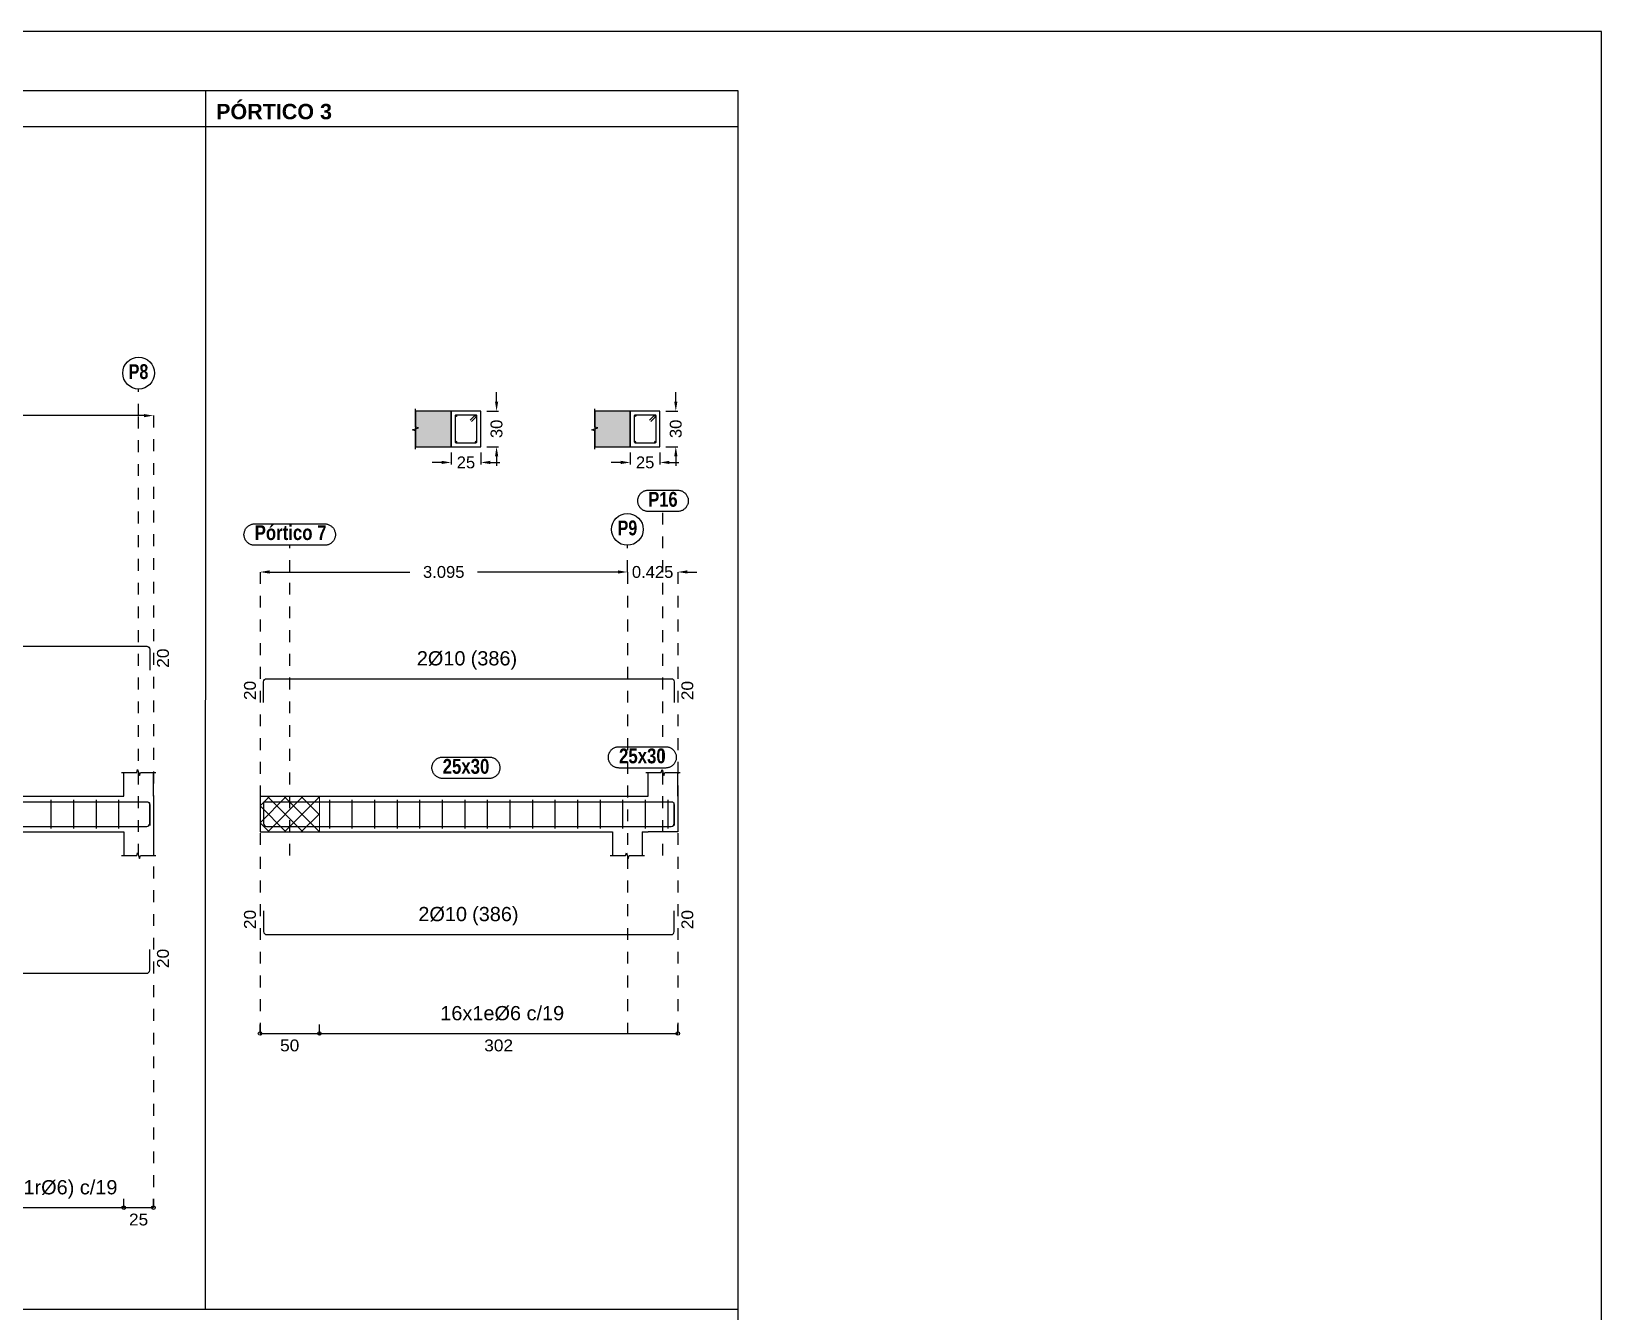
# Model space of a CAD drawing. Extents: x 2455 to 9764, y -806 to 181.
# Drawn here: x 4904.23 to 4917.46, y -489.4 to -478.61 of the extents above; entities that cross this region are included whole.
import ezdxf
from ezdxf.enums import TextEntityAlignment as Align

# ---------------------------------------------------------------- set-up
doc = ezdxf.new("R2010")
doc.units = 0
doc.header["$LTSCALE"] = 0.2
doc.header["$MEASUREMENT"] = 0
doc.linetypes.add('CYPE_RAYAPUNTO', pattern=[0.4125, 0.2025, -0.105, 0, -0.105])
doc.linetypes.add('PUNTOS2', pattern=[0.125, 0, -0.125])
doc.layers.add('01_cartela', color=6, linetype='CONTINUOUS', plot=False)
for name, color, linetype in [('01_cotas', 4, 'CONTINUOUS'), ('01_parcela', 7, 'CONTINUOUS'), ('01_primera', 5, 'CONTINUOUS'), ('01_texto cartela', 4, 'CONTINUOUS'), ('ALZ_CONT_NUDOS', 5, 'CONTINUOUS'), ('ALZ_CONT_VIG_HORMIGON', 5, 'CONTINUOUS'), ('ALZ_COT_COT_LIN_APOYOS', 120, 'CYPE_RAYAPUNTO'), ('ALZ_REF_REF_REFERENCIA', 3, 'CONTINUOUS'), ('ALZ_REF_TEXTO_REF_NOMBRE', 3, 'CONTINUOUS'), ('ARM_LONGITUDINAL_Ø10', 4, 'CONTINUOUS'), ('ARM_TRANSVERSAL_Ø6', 4, 'CONTINUOUS'), ('SEC_CONT_FORJADOS_SECCION', 8, 'CONTINUOUS'), ('SEC_CONT_VIG_HORMIGON_SECCION', 2, 'CONTINUOUS'), ('UNI_CORTANTES', 3, 'CONTINUOUS')]:
    doc.layers.add(name, color=color, linetype=linetype)
doc.layers.add('VIG_CARAS', color=5, linetype='CONTINUOUS', lineweight=9)
doc.styles.add('BERNARDO', font='GOTHICB.TTF')
doc.styles.add('CYPETXT_0.15', font='arial.ttf', dxfattribs={"height": 0.1})
doc.styles.add('Estilo1', font='swissel.ttf')
doc.styles.add('NIEVES2', font='sanss___.ttf')
doc.styles.add('NIEVES3', font='swisseb.ttf')
doc.styles.add('ROMANS', font='romans')
doc.dimstyles.new('DECIMAL-50', dxfattribs={"dimtxt": 0.08, "dimasz": 0.15, "dimexe": 0.05, "dimexo": 0.05, "dimgap": 0.09, "dimtad": 0, "dimzin": 0, "dimdsep": 46, "dimtxsty": 'ROMANS', "dimblk": 'DOTSMALL', "dimcen": 0.09, "dimclrt": 7, "dimadec": 0, "dimazin": 0, "dimtfac": 1.38, "dimtix": 1, "dimtofl": 0, "dimtmove": 2, "dimatfit": 3, "dimldrblk": 'OBLIQUE', "dimfxl": 1, "dimtolj": 1, "dimtzin": 0, "dimarcsym": 0})

# ---------------------------------------------------------------- blocks, each defined once
blk = doc.blocks.new('*D595')
at = {"layer": '01_cotas', "color": 0, "lineweight": -2, "transparency": 16777216}
for p, q in [((4902.365, -481.85), (4903.532, -481.85)), ((4905.176, -481.85), (4904.009, -481.85))]:
    blk.add_line(p, q, dxfattribs=at)
at = {"layer": '01_cotas', "color": 0, "transparency": 16777216}
for points in [[(4902.365, -481.837), (4902.365, -481.864), (4902.285, -481.85)], [(4905.176, -481.837), (4905.176, -481.864), (4905.256, -481.85)]]:
    blk.add_solid(points, dxfattribs=at)
at = {"layer": '01_cotas', "color": 5, "transparency": 16777216, "insert": (4903.771, -481.85), "char_height": 0.1, "attachment_point": 5, "style": 'Estilo1'}
blk.add_mtext('\\A1;2.97', dxfattribs=at)
blk = doc.blocks.new('*D600')
at = {"layer": '01_cotas', "color": 0, "linetype": 'PUNTOS2', "lineweight": -2, "transparency": 16777216}
for p, q in [((4907.764, -482.162), (4907.764, -482.295)), ((4908.014, -482.162), (4908.014, -482.295))]:
    blk.add_line(p, q, dxfattribs=at)
at = {"layer": '01_cotas', "color": 0, "lineweight": -2, "transparency": 16777216}
for p, q in [((4907.684, -482.245), (4907.604, -482.245)), ((4908.094, -482.245), (4908.174, -482.245))]:
    blk.add_line(p, q, dxfattribs=at)
at = {"layer": '01_cotas', "color": 0, "transparency": 16777216}
for points in [[(4907.684, -482.231), (4907.684, -482.258), (4907.764, -482.245)], [(4908.094, -482.231), (4908.094, -482.258), (4908.014, -482.245)]]:
    blk.add_solid(points, dxfattribs=at)
at = {"layer": '01_cotas', "color": 5, "transparency": 16777216, "insert": (4907.889, -482.245), "char_height": 0.1, "attachment_point": 5, "style": 'Estilo1'}
blk.add_mtext('\\A1;25', dxfattribs=at)
blk = doc.blocks.new('*D601')
at = {"layer": '01_cotas', "color": 0, "lineweight": -2, "transparency": 16777216}
for p, q in [((4908.147, -481.732), (4908.147, -481.652)), ((4908.147, -482.192), (4908.147, -482.272))]:
    blk.add_line(p, q, dxfattribs=at)
at = {"layer": '01_cotas', "color": 0, "linetype": 'PUNTOS2', "lineweight": -2, "transparency": 16777216}
for p, q in [((4908.064, -481.812), (4908.197, -481.812)), ((4908.064, -482.112), (4908.197, -482.112))]:
    blk.add_line(p, q, dxfattribs=at)
at = {"layer": '01_cotas', "color": 0, "transparency": 16777216}
for points in [[(4908.134, -481.732), (4908.161, -481.732), (4908.147, -481.812)], [(4908.134, -482.192), (4908.161, -482.192), (4908.147, -482.112)]]:
    blk.add_solid(points, dxfattribs=at)
at = {"layer": '01_cotas', "color": 5, "transparency": 16777216, "insert": (4908.147, -481.962), "char_height": 0.1, "attachment_point": 5, "rotation": 90, "style": 'Estilo1'}
blk.add_mtext('\\A1;30', dxfattribs=at)
blk = doc.blocks.new('*D602')
at = {"layer": '01_cotas', "color": 0, "linetype": 'PUNTOS2', "lineweight": -2, "transparency": 16777216}
for p, q in [((4909.274, -482.162), (4909.274, -482.295)), ((4909.524, -482.162), (4909.524, -482.295))]:
    blk.add_line(p, q, dxfattribs=at)
at = {"layer": '01_cotas', "color": 0, "lineweight": -2, "transparency": 16777216}
for p, q in [((4909.194, -482.245), (4909.114, -482.245)), ((4909.604, -482.245), (4909.684, -482.245))]:
    blk.add_line(p, q, dxfattribs=at)
at = {"layer": '01_cotas', "color": 0, "transparency": 16777216}
for points in [[(4909.194, -482.231), (4909.194, -482.258), (4909.274, -482.245)], [(4909.604, -482.231), (4909.604, -482.258), (4909.524, -482.245)]]:
    blk.add_solid(points, dxfattribs=at)
at = {"layer": '01_cotas', "color": 5, "transparency": 16777216, "insert": (4909.399, -482.245), "char_height": 0.1, "attachment_point": 5, "style": 'Estilo1'}
blk.add_mtext('\\A1;25', dxfattribs=at)
blk = doc.blocks.new('*D603')
at = {"layer": '01_cotas', "color": 0, "lineweight": -2, "transparency": 16777216}
for p, q in [((4909.657, -481.732), (4909.657, -481.652)), ((4909.657, -482.192), (4909.657, -482.272))]:
    blk.add_line(p, q, dxfattribs=at)
at = {"layer": '01_cotas', "color": 0, "linetype": 'PUNTOS2', "lineweight": -2, "transparency": 16777216}
for p, q in [((4909.574, -481.812), (4909.707, -481.812)), ((4909.574, -482.112), (4909.707, -482.112))]:
    blk.add_line(p, q, dxfattribs=at)
at = {"layer": '01_cotas', "color": 0, "transparency": 16777216}
for points in [[(4909.644, -481.732), (4909.671, -481.732), (4909.657, -481.812)], [(4909.644, -482.192), (4909.671, -482.192), (4909.657, -482.112)]]:
    blk.add_solid(points, dxfattribs=at)
at = {"layer": '01_cotas', "color": 5, "transparency": 16777216, "insert": (4909.657, -481.962), "char_height": 0.1, "attachment_point": 5, "rotation": 90, "style": 'Estilo1'}
blk.add_mtext('\\A1;30', dxfattribs=at)
blk = doc.blocks.new('*D604')
at = {"layer": '01_cotas', "color": 0, "lineweight": -2, "transparency": 16777216}
for p, q in [((4906.234, -483.168), (4907.417, -483.168)), ((4909.169, -483.168), (4907.987, -483.168))]:
    blk.add_line(p, q, dxfattribs=at)
at = {"layer": '01_cotas', "color": 0, "transparency": 16777216}
for points in [[(4906.234, -483.154), (4906.234, -483.181), (4906.154, -483.168)], [(4909.169, -483.154), (4909.169, -483.181), (4909.249, -483.168)]]:
    blk.add_solid(points, dxfattribs=at)
at = {"layer": '01_cotas', "color": 5, "transparency": 16777216, "insert": (4907.702, -483.168), "char_height": 0.1, "attachment_point": 5, "style": 'Estilo1'}
blk.add_mtext('\\A1;3.095', dxfattribs=at)
blk = doc.blocks.new('*D605')
at = {"layer": '01_cotas', "color": 0, "lineweight": -2, "transparency": 16777216}
for p, q in [((4909.169, -483.168), (4909.089, -483.168)), ((4909.754, -483.168), (4909.834, -483.168))]:
    blk.add_line(p, q, dxfattribs=at)
at = {"layer": '01_cotas', "color": 0, "transparency": 16777216}
for points in [[(4909.169, -483.154), (4909.169, -483.181), (4909.249, -483.168)], [(4909.754, -483.154), (4909.754, -483.181), (4909.674, -483.168)]]:
    blk.add_solid(points, dxfattribs=at)
at = {"layer": '01_cotas', "color": 5, "transparency": 16777216, "insert": (4909.462, -483.168), "char_height": 0.1, "attachment_point": 5, "style": 'Estilo1'}
blk.add_mtext('\\A1;0.425', dxfattribs=at)

msp = doc.modelspace()

# ---------------------------------------------------------------- hatches: boundary and pattern name
at = {"layer": 'SEC_CONT_FORJADOS_SECCION', "true_color": 0xdad7d3}
for points in [[(4907.464, -482.112), (4907.764, -482.112), (4907.764, -481.812), (4907.464, -481.812)], [(4908.974, -482.112), (4909.274, -482.112), (4909.274, -481.812), (4908.974, -481.812)]]:
    msp.add_hatch(color=254, dxfattribs=at).paths.add_polyline_path(points)

# ---------------------------------------------------------------- linework, layer by layer
at = {"layer": '01_cartela', "color": 3}
msp.add_lwpolyline([(4886.819, -478.613), (4886.819, -500.148), (4917.457, -500.148), (4917.457, -478.613)], close=True, dxfattribs=at)
at = {"layer": '01_parcela', "color": 7, "ltscale": 2.5}
for p, q in [((4910.183, -479.113), (4887.319, -479.113)), ((4905.694, -479.113), (4905.693, -489.38)), ((4910.183, -499.648), (4910.183, -479.113)), ((4887.318, -489.38), (4910.183, -489.38))]:
    msp.add_line(p, q, dxfattribs=at)
at = {"layer": '01_primera', "ltscale": 2.5}
msp.add_line((4887.319, -479.415), (4910.183, -479.415), dxfattribs=at)
at = {"layer": 'ALZ_CONT_NUDOS'}
for p, q in [((4905.006, -485.058), (4905.006, -484.858)), ((4905.256, -485.058), (4905.256, -484.858)), ((4909.424, -485.058), (4909.424, -484.858)), ((4909.674, -485.058), (4909.674, -484.858)), ((4906.154, -485.058), (4906.154, -485.358)), ((4905.006, -485.358), (4905.006, -485.558)), ((4905.256, -485.358), (4905.256, -485.558)), ((4909.124, -485.358), (4909.124, -485.558)), ((4909.374, -485.358), (4909.374, -485.558))]:
    msp.add_line(p, q, dxfattribs=at)
at = {"layer": 'ALZ_CONT_NUDOS', "lineweight": 0}
for p, q in [((4906.154, -485.281), (4906.377, -485.058)), ((4906.154, -485.139), (4906.236, -485.058)), ((4906.514, -485.358), (4906.214, -485.058)), ((4906.219, -485.358), (4906.519, -485.058)), ((4906.654, -485.356), (4906.355, -485.058)), ((4906.36, -485.358), (4906.654, -485.063)), ((4906.654, -485.215), (4906.497, -485.058)), ((4906.654, -485.073), (4906.638, -485.058)), ((4906.372, -485.358), (4906.154, -485.139)), ((4906.501, -485.358), (4906.654, -485.205)), ((4906.231, -485.358), (4906.154, -485.281)), ((4906.643, -485.358), (4906.654, -485.346))]:
    msp.add_line(p, q, dxfattribs=at)
at = {"layer": 'ALZ_CONT_NUDOS'}
for points in [[(4904.986, -484.858), (4905.116, -484.858), (4905.123, -484.833), (4905.138, -484.883), (4905.146, -484.858), (4905.276, -484.858)], [(4909.404, -484.858), (4909.534, -484.858), (4909.542, -484.833), (4909.557, -484.883), (4909.564, -484.858), (4909.694, -484.858)], [(4905.256, -485.058), (4905.256, -485.358)], [(4906.154, -485.058), (4906.654, -485.058)], [(4909.124, -485.058), (4909.374, -485.058)], [(4909.674, -485.058), (4909.674, -485.358), (4909.424, -485.358)], [(4906.154, -485.358), (4906.654, -485.358)], [(4904.986, -485.558), (4905.116, -485.558), (4905.123, -485.533), (4905.138, -485.583), (4905.146, -485.558), (4905.276, -485.558)], [(4909.104, -485.558), (4909.234, -485.558), (4909.242, -485.533), (4909.257, -485.583), (4909.264, -485.558), (4909.394, -485.558)]]:
    msp.add_lwpolyline(points, dxfattribs=at)
at = {"layer": 'ALZ_CONT_NUDOS', "lineweight": 0}
msp.add_lwpolyline([(4906.154, -485.058), (4906.154, -485.358), (4906.654, -485.358), (4906.654, -485.058), (4906.154, -485.058)], close=True, dxfattribs=at)
at = {"layer": 'ALZ_CONT_VIG_HORMIGON'}
for p, q in [((4902.41, -485.058), (4905.006, -485.058)), ((4906.654, -485.058), (4909.124, -485.058)), ((4909.374, -485.058), (4909.424, -485.058)), ((4902.41, -485.358), (4905.006, -485.358)), ((4906.654, -485.358), (4909.124, -485.358)), ((4909.374, -485.358), (4909.424, -485.358))]:
    msp.add_line(p, q, dxfattribs=at)
at = {"layer": 'ALZ_COT_COT_LIN_APOYOS'}
for p, q in [((4905.131, -481.85), (4905.131, -481.625)), ((4905.131, -485.558), (4905.131, -481.85)), ((4905.256, -481.85), (4905.256, -488.524)), ((4909.549, -483.168), (4909.549, -482.658)), ((4906.404, -483.168), (4906.404, -482.943)), ((4909.249, -483.168), (4909.249, -482.943)), ((4906.154, -483.168), (4906.154, -487.057)), ((4906.404, -485.558), (4906.404, -483.168)), ((4909.249, -483.168), (4909.249, -487.057)), ((4909.549, -485.558), (4909.549, -483.168)), ((4909.674, -483.168), (4909.674, -487.057))]:
    msp.add_line(p, q, dxfattribs=at)
at = {"layer": 'ALZ_REF_REF_REFERENCIA'}
for points in [[(4909.672, -482.478), (4909.678, -482.478), (4909.684, -482.479), (4909.69, -482.48), (4909.696, -482.481), (4909.702, -482.483), (4909.707, -482.485), (4909.713, -482.488), (4909.718, -482.491), (4909.723, -482.494), (4909.728, -482.498), (4909.733, -482.501), (4909.737, -482.506), (4909.741, -482.51), (4909.745, -482.515), (4909.748, -482.52), (4909.751, -482.525), (4909.754, -482.53), (4909.756, -482.536), (4909.758, -482.542), (4909.76, -482.547), (4909.761, -482.553), (4909.762, -482.559), (4909.762, -482.565), (4909.762, -482.571), (4909.762, -482.577), (4909.761, -482.583), (4909.76, -482.589), (4909.758, -482.595), (4909.756, -482.601), (4909.754, -482.606), (4909.751, -482.611), (4909.748, -482.617), (4909.745, -482.622), (4909.741, -482.626), (4909.737, -482.631), (4909.733, -482.635), (4909.728, -482.639), (4909.723, -482.642), (4909.718, -482.646), (4909.713, -482.649), (4909.707, -482.651), (4909.702, -482.653), (4909.696, -482.655), (4909.69, -482.656), (4909.684, -482.657), (4909.678, -482.658), (4909.672, -482.658), (4909.426, -482.658), (4909.42, -482.658), (4909.414, -482.657), (4909.408, -482.656), (4909.402, -482.655), (4909.397, -482.653), (4909.391, -482.651), (4909.386, -482.649), (4909.38, -482.646), (4909.375, -482.642), (4909.37, -482.639), (4909.366, -482.635), (4909.362, -482.631), (4909.358, -482.626), (4909.354, -482.622), (4909.35, -482.617), (4909.347, -482.611), (4909.345, -482.606), (4909.342, -482.601), (4909.34, -482.595), (4909.339, -482.589), (4909.338, -482.583), (4909.337, -482.577), (4909.336, -482.571), (4909.336, -482.565), (4909.337, -482.559), (4909.338, -482.553), (4909.339, -482.547), (4909.34, -482.542), (4909.342, -482.536), (4909.345, -482.53), (4909.347, -482.525), (4909.35, -482.52), (4909.354, -482.515), (4909.358, -482.51), (4909.362, -482.506), (4909.366, -482.501), (4909.37, -482.498), (4909.375, -482.494), (4909.38, -482.491), (4909.386, -482.488), (4909.391, -482.485), (4909.397, -482.483), (4909.402, -482.481), (4909.408, -482.48), (4909.414, -482.479), (4909.42, -482.478), (4909.426, -482.478), (4909.672, -482.478)], [(4906.699, -482.763), (4906.705, -482.763), (4906.711, -482.763), (4906.717, -482.764), (4906.723, -482.766), (4906.729, -482.768), (4906.734, -482.77), (4906.74, -482.772), (4906.745, -482.775), (4906.75, -482.778), (4906.755, -482.782), (4906.759, -482.786), (4906.764, -482.79), (4906.768, -482.794), (4906.772, -482.799), (4906.775, -482.804), (4906.778, -482.809), (4906.781, -482.815), (4906.783, -482.82), (4906.785, -482.826), (4906.787, -482.832), (4906.788, -482.838), (4906.789, -482.844), (4906.789, -482.85), (4906.789, -482.856), (4906.789, -482.862), (4906.788, -482.868), (4906.787, -482.873), (4906.785, -482.879), (4906.783, -482.885), (4906.781, -482.89), (4906.778, -482.896), (4906.775, -482.901), (4906.772, -482.906), (4906.768, -482.911), (4906.764, -482.915), (4906.759, -482.919), (4906.755, -482.923), (4906.75, -482.927), (4906.745, -482.93), (4906.74, -482.933), (4906.734, -482.935), (4906.729, -482.938), (4906.723, -482.939), (4906.717, -482.941), (4906.711, -482.942), (4906.705, -482.942), (4906.699, -482.943), (4906.109, -482.943), (4906.103, -482.942), (4906.097, -482.942), (4906.091, -482.941), (4906.085, -482.939), (4906.08, -482.938), (4906.074, -482.935), (4906.069, -482.933), (4906.063, -482.93), (4906.058, -482.927), (4906.053, -482.923), (4906.049, -482.919), (4906.044, -482.915), (4906.04, -482.911), (4906.037, -482.906), (4906.033, -482.901), (4906.03, -482.896), (4906.028, -482.89), (4906.025, -482.885), (4906.023, -482.879), (4906.022, -482.873), (4906.02, -482.868), (4906.02, -482.862), (4906.019, -482.856), (4906.019, -482.85), (4906.02, -482.844), (4906.02, -482.838), (4906.022, -482.832), (4906.023, -482.826), (4906.025, -482.82), (4906.028, -482.815), (4906.03, -482.809), (4906.033, -482.804), (4906.037, -482.799), (4906.04, -482.794), (4906.044, -482.79), (4906.049, -482.786), (4906.053, -482.782), (4906.058, -482.778), (4906.063, -482.775), (4906.069, -482.772), (4906.074, -482.77), (4906.08, -482.768), (4906.085, -482.766), (4906.091, -482.764), (4906.097, -482.763), (4906.103, -482.763), (4906.109, -482.763), (4906.699, -482.763)]]:
    msp.add_lwpolyline(points, close=True, dxfattribs=at)
for centre in [(4905.131, -481.492), (4909.249, -482.809)]:
    msp.add_circle(centre, 0.134, dxfattribs=at)
at = {"layer": 'ALZ_REF_TEXTO_REF_NOMBRE', "color": 5}
for points in [[(4909.572, -484.64), (4909.578, -484.64), (4909.584, -484.64), (4909.589, -484.641), (4909.595, -484.643), (4909.601, -484.645), (4909.607, -484.647), (4909.612, -484.649), (4909.617, -484.652), (4909.622, -484.655), (4909.627, -484.659), (4909.632, -484.663), (4909.636, -484.667), (4909.64, -484.672), (4909.644, -484.676), (4909.647, -484.681), (4909.65, -484.686), (4909.653, -484.692), (4909.656, -484.697), (4909.657, -484.703), (4909.659, -484.709), (4909.66, -484.715), (4909.661, -484.721), (4909.661, -484.727), (4909.661, -484.733), (4909.661, -484.739), (4909.66, -484.745), (4909.659, -484.751), (4909.657, -484.756), (4909.656, -484.762), (4909.653, -484.768), (4909.65, -484.773), (4909.647, -484.778), (4909.644, -484.783), (4909.64, -484.788), (4909.636, -484.792), (4909.632, -484.796), (4909.627, -484.8), (4909.622, -484.804), (4909.617, -484.807), (4909.612, -484.81), (4909.607, -484.812), (4909.601, -484.815), (4909.595, -484.816), (4909.589, -484.818), (4909.584, -484.819), (4909.578, -484.819), (4909.572, -484.82), (4909.179, -484.82), (4909.173, -484.819), (4909.167, -484.819), (4909.161, -484.818), (4909.155, -484.816), (4909.149, -484.815), (4909.143, -484.812), (4909.138, -484.81), (4909.133, -484.807), (4909.128, -484.804), (4909.123, -484.8), (4909.118, -484.796), (4909.114, -484.792), (4909.11, -484.788), (4909.106, -484.783), (4909.103, -484.778), (4909.1, -484.773), (4909.097, -484.768), (4909.095, -484.762), (4909.093, -484.756), (4909.091, -484.751), (4909.09, -484.745), (4909.089, -484.739), (4909.089, -484.733), (4909.089, -484.727), (4909.089, -484.721), (4909.09, -484.715), (4909.091, -484.709), (4909.093, -484.703), (4909.095, -484.697), (4909.097, -484.692), (4909.1, -484.686), (4909.103, -484.681), (4909.106, -484.676), (4909.11, -484.672), (4909.114, -484.667), (4909.118, -484.663), (4909.123, -484.659), (4909.128, -484.655), (4909.133, -484.652), (4909.138, -484.649), (4909.143, -484.647), (4909.149, -484.645), (4909.155, -484.643), (4909.161, -484.641), (4909.167, -484.64), (4909.173, -484.64), (4909.179, -484.64), (4909.572, -484.64)], [(4908.086, -484.728), (4908.092, -484.728), (4908.098, -484.728), (4908.104, -484.729), (4908.109, -484.731), (4908.115, -484.733), (4908.121, -484.735), (4908.126, -484.737), (4908.132, -484.74), (4908.137, -484.743), (4908.141, -484.747), (4908.146, -484.751), (4908.15, -484.755), (4908.154, -484.759), (4908.158, -484.764), (4908.162, -484.769), (4908.165, -484.774), (4908.167, -484.78), (4908.17, -484.785), (4908.172, -484.791), (4908.173, -484.797), (4908.174, -484.803), (4908.175, -484.809), (4908.176, -484.815), (4908.176, -484.821), (4908.175, -484.827), (4908.174, -484.833), (4908.173, -484.838), (4908.172, -484.844), (4908.17, -484.85), (4908.167, -484.855), (4908.165, -484.861), (4908.162, -484.866), (4908.158, -484.871), (4908.154, -484.876), (4908.15, -484.88), (4908.146, -484.884), (4908.141, -484.888), (4908.137, -484.892), (4908.132, -484.895), (4908.126, -484.898), (4908.121, -484.9), (4908.115, -484.903), (4908.109, -484.904), (4908.104, -484.906), (4908.098, -484.907), (4908.092, -484.907), (4908.086, -484.908), (4907.693, -484.908), (4907.687, -484.907), (4907.681, -484.907), (4907.675, -484.906), (4907.669, -484.904), (4907.663, -484.903), (4907.658, -484.9), (4907.652, -484.898), (4907.647, -484.895), (4907.642, -484.892), (4907.637, -484.888), (4907.632, -484.884), (4907.628, -484.88), (4907.624, -484.876), (4907.62, -484.871), (4907.617, -484.866), (4907.614, -484.861), (4907.611, -484.855), (4907.609, -484.85), (4907.607, -484.844), (4907.605, -484.838), (4907.604, -484.833), (4907.603, -484.827), (4907.603, -484.821), (4907.603, -484.815), (4907.603, -484.809), (4907.604, -484.803), (4907.605, -484.797), (4907.607, -484.791), (4907.609, -484.785), (4907.611, -484.78), (4907.614, -484.774), (4907.617, -484.769), (4907.62, -484.764), (4907.624, -484.759), (4907.628, -484.755), (4907.632, -484.751), (4907.637, -484.747), (4907.642, -484.743), (4907.647, -484.74), (4907.652, -484.737), (4907.658, -484.735), (4907.663, -484.733), (4907.669, -484.731), (4907.675, -484.729), (4907.681, -484.728), (4907.687, -484.728), (4907.693, -484.728), (4908.086, -484.728)]]:
    msp.add_lwpolyline(points, close=True, dxfattribs=at)
at = {"layer": 'ARM_LONGITUDINAL_Ø10'}
for points in [[(4902.126, -483.794), (4905.201, -483.794), (4905.21, -483.796), (4905.218, -483.802), (4905.224, -483.81), (4905.226, -483.819), (4905.226, -483.994)], [(4906.184, -484.268), (4906.184, -484.093), (4906.186, -484.083), (4906.191, -484.075), (4906.2, -484.069), (4906.209, -484.068), (4909.619, -484.068), (4909.629, -484.069), (4909.637, -484.075), (4909.642, -484.083), (4909.644, -484.093), (4909.644, -484.268)], [(4902.126, -485.104), (4905.201, -485.104), (4905.21, -485.105), (4905.218, -485.111), (4905.224, -485.119), (4905.226, -485.129), (4905.226, -485.304)], [(4902.126, -485.312), (4905.201, -485.312), (4905.21, -485.31), (4905.218, -485.304), (4905.224, -485.296), (4905.226, -485.287), (4905.226, -485.112)], [(4906.184, -485.104), (4909.619, -485.104), (4909.629, -485.105), (4909.637, -485.111), (4909.642, -485.119), (4909.644, -485.129), (4909.644, -485.304)], [(4906.184, -485.112), (4906.184, -485.287), (4906.186, -485.296), (4906.191, -485.304), (4906.2, -485.31), (4906.209, -485.312), (4909.619, -485.312), (4909.629, -485.31), (4909.637, -485.304), (4909.642, -485.296), (4909.644, -485.287), (4909.644, -485.112)], [(4906.184, -486.022), (4906.184, -486.197), (4906.186, -486.207), (4906.191, -486.215), (4906.2, -486.221), (4906.209, -486.222), (4909.619, -486.222), (4909.629, -486.221), (4909.637, -486.215), (4909.642, -486.207), (4909.644, -486.197), (4909.644, -486.022)], [(4902.126, -486.549), (4905.201, -486.549), (4905.21, -486.547), (4905.218, -486.541), (4905.224, -486.533), (4905.226, -486.524), (4905.226, -486.349)]]:
    msp.add_lwpolyline(points, dxfattribs=at)
for centre in [(4907.805, -481.853), (4907.973, -481.853), (4909.315, -481.853), (4909.483, -481.853), (4907.805, -482.071), (4907.973, -482.071), (4909.315, -482.071), (4909.483, -482.071)]:
    msp.add_circle(centre, 0.005, dxfattribs=at)
at = {"layer": 'ARM_TRANSVERSAL_Ø6'}
for p, q in [((4904.393, -485.088), (4904.393, -485.328)), ((4904.583, -485.088), (4904.583, -485.328)), ((4904.773, -485.088), (4904.773, -485.328)), ((4904.963, -485.088), (4904.963, -485.328)), ((4906.739, -485.088), (4906.739, -485.328)), ((4906.929, -485.088), (4906.929, -485.328)), ((4907.119, -485.088), (4907.119, -485.328)), ((4907.309, -485.088), (4907.309, -485.328)), ((4907.499, -485.088), (4907.499, -485.328)), ((4907.689, -485.088), (4907.689, -485.328)), ((4907.879, -485.088), (4907.879, -485.328)), ((4908.069, -485.088), (4908.069, -485.328)), ((4908.259, -485.088), (4908.259, -485.328)), ((4908.449, -485.088), (4908.449, -485.328)), ((4908.639, -485.088), (4908.639, -485.328)), ((4908.829, -485.088), (4908.829, -485.328)), ((4909.019, -485.088), (4909.019, -485.328)), ((4909.209, -485.088), (4909.209, -485.328)), ((4909.399, -485.088), (4909.399, -485.328)), ((4909.589, -485.088), (4909.589, -485.328))]:
    msp.add_line(p, q, dxfattribs=at)
for points in [[(4907.936, -481.901), (4907.979, -481.858), (4907.98, -481.857), (4907.981, -481.856), (4907.981, -481.854), (4907.981, -481.853), (4907.981, -481.851), (4907.981, -481.85), (4907.98, -481.848), (4907.979, -481.847), (4907.978, -481.846), (4907.976, -481.845), (4907.975, -481.845), (4907.973, -481.845), (4907.805, -481.845), (4907.802, -481.845), (4907.8, -481.847), (4907.798, -481.85), (4907.797, -481.853), (4907.797, -482.071), (4907.798, -482.074), (4907.8, -482.076), (4907.802, -482.078), (4907.805, -482.079), (4907.973, -482.079), (4907.976, -482.078), (4907.979, -482.076), (4907.981, -482.074), (4907.981, -482.071), (4907.981, -481.853), (4907.981, -481.851), (4907.981, -481.85), (4907.98, -481.848), (4907.979, -481.847), (4907.978, -481.846), (4907.976, -481.845), (4907.975, -481.845), (4907.973, -481.845), (4907.972, -481.845), (4907.97, -481.845), (4907.969, -481.846), (4907.968, -481.847), (4907.925, -481.889)], [(4909.447, -481.901), (4909.489, -481.858), (4909.49, -481.857), (4909.491, -481.856), (4909.491, -481.854), (4909.491, -481.853), (4909.491, -481.851), (4909.491, -481.85), (4909.49, -481.848), (4909.489, -481.847), (4909.488, -481.846), (4909.486, -481.845), (4909.485, -481.845), (4909.483, -481.845), (4909.315, -481.845), (4909.312, -481.845), (4909.31, -481.847), (4909.308, -481.85), (4909.307, -481.853), (4909.307, -482.071), (4909.308, -482.074), (4909.31, -482.076), (4909.312, -482.078), (4909.315, -482.079), (4909.483, -482.079), (4909.486, -482.078), (4909.489, -482.076), (4909.491, -482.074), (4909.491, -482.071), (4909.491, -481.853), (4909.491, -481.851), (4909.491, -481.85), (4909.49, -481.848), (4909.489, -481.847), (4909.488, -481.846), (4909.486, -481.845), (4909.485, -481.845), (4909.483, -481.845), (4909.482, -481.845), (4909.48, -481.845), (4909.479, -481.846), (4909.478, -481.847), (4909.435, -481.889)]]:
    msp.add_lwpolyline(points, dxfattribs=at)
at = {"layer": 'SEC_CONT_FORJADOS_SECCION'}
for points in [[(4907.464, -482.132), (4907.464, -481.977), (4907.439, -481.969), (4907.489, -481.954), (4907.464, -481.947), (4907.464, -481.792)], [(4907.464, -482.112), (4907.764, -482.112), (4907.764, -481.812), (4907.464, -481.812)], [(4908.974, -482.132), (4908.974, -481.977), (4908.949, -481.969), (4908.999, -481.954), (4908.974, -481.947), (4908.974, -481.792)], [(4908.974, -482.112), (4909.274, -482.112), (4909.274, -481.812), (4908.974, -481.812)]]:
    msp.add_lwpolyline(points, dxfattribs=at)
at = {"layer": 'SEC_CONT_FORJADOS_SECCION', "color": 254, "true_color": 0xdad7d3}
for points in [[(4907.464, -482.112), (4907.764, -482.112), (4907.764, -481.812), (4907.464, -481.812)], [(4908.974, -482.112), (4909.274, -482.112), (4909.274, -481.812), (4908.974, -481.812)]]:
    msp.add_lwpolyline(points, close=True, dxfattribs=at)
at = {"layer": 'SEC_CONT_VIG_HORMIGON_SECCION'}
for points in [[(4908.014, -481.812), (4907.764, -481.812), (4907.764, -482.112), (4908.014, -482.112), (4908.014, -481.812)], [(4909.524, -481.812), (4909.274, -481.812), (4909.274, -482.112), (4909.524, -482.112), (4909.524, -481.812)]]:
    msp.add_lwpolyline(points, close=True, dxfattribs=at)
at = {"layer": 'UNI_CORTANTES', "color": 2}
for p, q in [((4906.154, -487.057), (4906.154, -486.982)), ((4906.654, -487.057), (4906.654, -486.982)), ((4905.006, -488.524), (4905.006, -488.449))]:
    msp.add_line(p, q, dxfattribs=at)
for points in [[(4906.154, -487.057), (4906.654, -487.057), (4906.654, -486.982)], [(4906.654, -487.057), (4909.674, -487.057), (4909.674, -486.982)], [(4903.21, -488.524), (4905.006, -488.524), (4905.006, -488.449)], [(4905.006, -488.524), (4905.256, -488.524), (4905.256, -488.449)]]:
    msp.add_lwpolyline(points, dxfattribs=at)
for centre in [(4906.154, -487.057), (4906.654, -487.057), (4906.654, -487.057), (4909.674, -487.057), (4905.006, -488.524), (4905.006, -488.524), (4905.256, -488.524)]:
    msp.add_circle(centre, 0.015, dxfattribs=at)

# ---------------------------------------------------------------- texts
at = {"layer": '01_texto cartela', "color": 7, "style": 'NIEVES3'}
msp.add_text('PÓRTICO 3', height=0.1297, dxfattribs=at).set_placement((4905.784, -479.353))
at = {"layer": 'ALZ_REF_TEXTO_REF_NOMBRE', "color": 5, "style": 'BERNARDO'}
for s, width, p, p2 in [('P8', 0.846434, (4905.048, -481.542), (4905.213, -481.542)), ('P16', 0.841304, (4909.426, -482.618), (4909.672, -482.618)), ('P9', 0.846434, (4909.167, -482.859), (4909.332, -482.859)), ('25x30', 0.806421, (4909.179, -484.78), (4909.572, -484.78)), ('25x30', 0.806421, (4907.693, -484.868), (4908.086, -484.868))]:
    msp.add_text(s, height=0.125, dxfattribs=dict(at, width=width)).set_placement(p, p2, align=Align.FIT)
at = {"layer": 'ALZ_REF_TEXTO_REF_NOMBRE', "color": 5, "style": 'BERNARDO', "width": 0.846434}
msp.add_text('Pórtico 7', height=0.125, dxfattribs=at).set_placement((4906.109, -482.936), align=Align.BOTTOM_LEFT)
at = {"layer": 'UNI_CORTANTES', "color": 4, "style": 'CYPETXT_0.15', "width": 1.042546}
for p, p2 in [((4905.386, -483.975), (4905.386, -483.813)), ((4906.119, -484.247), (4906.119, -484.085)), ((4909.804, -484.248), (4909.804, -484.086)), ((4906.119, -486.177), (4906.119, -486.015)), ((4909.804, -486.178), (4909.804, -486.016)), ((4905.386, -486.505), (4905.386, -486.343))]:
    msp.add_text('20', height=0.1, rotation=90, dxfattribs=at).set_placement(p, p2, align=Align.FIT)
at = {"layer": 'UNI_CORTANTES', "color": 2, "style": 'CYPETXT_0.15', "width": 1.042546}
for s, p, p2 in [('50', (4906.323, -487.207), (4906.485, -487.207)), ('302', (4908.043, -487.207), (4908.286, -487.207)), ('25', (4905.05, -488.674), (4905.212, -488.674))]:
    msp.add_text(s, height=0.1, dxfattribs=at).set_placement(p, p2, align=Align.FIT)
at = {"layer": 'VIG_CARAS', "color": 5, "style": 'NIEVES2'}
for s, p in [('2%%c10', (4907.475, -483.991)), ('(386)', (4907.929, -483.991)), ('2%%c10', (4907.488, -486.146)), ('(386)', (4907.941, -486.146))]:
    msp.add_text(s, height=0.12, dxfattribs=at).set_placement(p, align=Align.BOTTOM_LEFT)
at = {"layer": 'VIG_CARAS', "color": 4, "style": 'NIEVES2'}
for s, p in [('16x1e%%c6 c/19', (4907.673, -486.981)), ('10x(1e%%C6+1r%%C6) c/19', (4903.327, -488.448))]:
    msp.add_text(s, height=0.12, dxfattribs=at).set_placement(p, align=Align.BOTTOM_LEFT)

# ---------------------------------------------------------------- dimensions: what is measured, and where the dimension line sits
at = {"layer": '01_cotas', "color": 2}
for p1, p2, distance, text, picture, middle in [((4908.014, -482.112), (4908.014, -481.812), -0.133, '30', '*D601', (4908.147, -481.962)), ((4909.524, -482.112), (4909.524, -481.812), -0.133, '30', '*D603', (4909.657, -481.962)), ((4905.256, -481.85), (4902.285, -481.85), 0, '2.97', '*D595', (4903.771, -481.85)), ((4907.764, -482.112), (4908.014, -482.112), -0.133, '25', '*D600', (4907.889, -482.245)), ((4909.274, -482.112), (4909.524, -482.112), -0.133, '25', '*D602', (4909.399, -482.245)), ((4909.249, -483.168), (4906.154, -483.168), 0, '3.095', '*D604', (4907.702, -483.168)), ((4909.674, -483.168), (4909.249, -483.168), 0, '0.425', '*D605', (4909.462, -483.168))]:
    dim = msp.add_aligned_dim(p1=p1, p2=p2, distance=distance, text=text, dimstyle='DECIMAL-50', override={"dimtxt": 0.1, "dimasz": 0.08, "dimtxsty": 'Estilo1', "dimsah": 1, "dimclrt": 5, "dimfxl": 0.09, "dimarcsym": 2}, dxfattribs=at)
    dim.commit()
    dim.dimension.update_dxf_attribs({"geometry": picture, "text_midpoint": middle})

doc.saveas('drawing.dxf')
